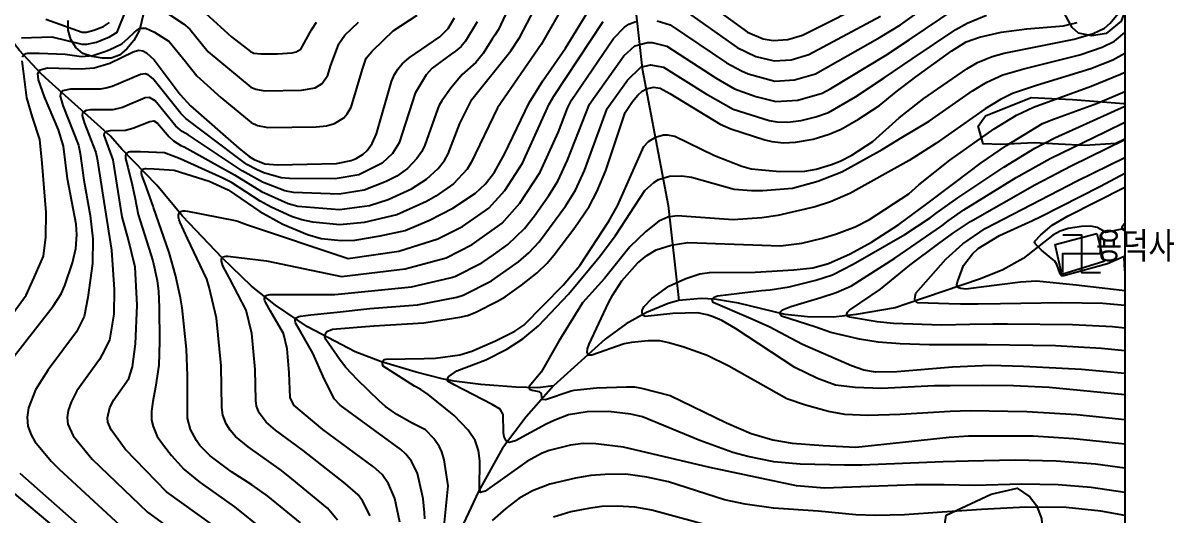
# Model space of a CAD drawing. Extents: x 197794 to 200030, y 561152 to 563931.
# Drawn here: x 199633.7 to 200016.3, y 563440.1 to 563603.6 of the extents above; entities that cross this region are included whole.
import ezdxf

# ---------------------------------------------------------------- set-up
doc = ezdxf.new("R2010")
doc.units = 0
for name, color, linetype in [('B0014111', 7, 'CONTINUOUS'), ('B0014423', 7, 'CONTINUOUS'), ('E0022112', 5, 'CONTINUOUS'), ('F0017111', 30, 'CONTINUOUS'), ('F0017114', 7, 'CONTINUOUS'), ('G0037213', 32, 'CONTINUOUS'), ('H0017334', 7, 'CONTINUOUS'), ('H0049140', 7, 'CONTINUOUS')]:
    doc.layers.add(name, color=color, linetype=linetype)
doc.styles.add('NGSW', font='romans.shx', dxfattribs={"bigfont": 'ngsw.shx'})

# ---------------------------------------------------------------- blocks, each defined once
blk = doc.blocks.new('B0014423')
at = {"layer": 'B0014423'}
for points in [[(-6.25, -6.25), (-6.25, 0), (6.25, 0), (6.25, 6.25)], [(-6.25, 6.25), (0, 6.25), (0, -6.25), (6.25, -6.25)]]:
    blk.add_lwpolyline(points, dxfattribs=at)

msp = doc.modelspace()

# ---------------------------------------------------------------- linework, layer by layer
at = {"layer": 'B0014111', "flags": 128}
msp.add_lwpolyline([(199990.67, 563533.64), (199993.02, 563524.39), (199979, 563520.06), (199976.77, 563530)], close=True, dxfattribs=at)
msp.add_lwpolyline([(200000, 563521.21), (199999.68, 563525.83), (200000, 563525.85)], dxfattribs=at)
at = {"layer": 'E0022112', "flags": 128}
for points in [[(199836.1, 563619.36), (199839.513, 563588.445), (199848.174, 563542.958), (199851.66, 563511.36)], [(199809.99, 563483.02), (199804.77, 563482.38), (199797.53, 563482.55), (199785.83, 563483.48), (199776.98, 563484.64), (199773.06, 563485.32), (199764.32, 563487.53), (199752.56, 563491.17), (199744.04, 563494.39), (199728.24, 563502.61), (199717.59, 563509.84), (199709.67, 563516.2), (199699.84, 563525.62), (199686.68, 563539.39), (199678.19, 563549.74), (199666.55, 563561.71), (199662.81, 563565.97), (199642.42, 563584.23), (199639.62, 563586.81), (199632.56, 563594.43), (199630.99, 563596.44), (199630.17, 563598.31)], [(200000, 563535.37), (199993.65, 563533.96), (199992.79, 563534.57), (199990.75, 563535.64), (199988.69, 563536.12), (199985.56, 563535.99), (199981.11, 563535.27), (199978.5, 563534.46), (199976.07, 563533.11), (199966.15, 563525.37), (199959.37, 563521.62), (199951.92, 563518.55), (199927.51, 563510.23), (199923.55, 563509), (199910.67, 563506.78), (199903.15, 563505.88), (199894.5, 563505.97), (199887.08, 563506.79), (199871.47, 563510.52), (199863.57, 563511.87), (199859.15, 563512.05), (199851.66, 563511.36), (199848.17, 563510.39), (199840.93, 563507.46), (199834.13, 563503.63), (199827.17, 563498.53), (199809.99, 563483.02), (199800.94, 563472.76), (199793.09, 563462.29), (199785.25, 563448.17), (199776.55, 563429.74)]]:
    msp.add_lwpolyline(points, dxfattribs=at)
at = {"layer": 'F0017111', "flags": 128}
for points, elevation in [([(199844.44, 563604.36), (199848.83, 563602.98), (199867.58, 563590.38), (199872.49, 563587.65), (199874.74, 563586.67), (199883.65, 563584.24), (199890.15, 563584.68), (199897.12, 563586.72), (199918.6, 563598.86), (199925.37, 563603.02), (199948.59, 563619.58)], 265), ([(199633.18, 563598.68), (199643.23, 563599.02), (199653.22, 563596.51), (199654.92, 563596.56), (199658.16, 563597.28), (199662.42, 563599.04), (199665.02, 563600.5), (199667.98, 563607.97)], 310), ([(199795.62, 563609.71), (199791.74, 563601.47), (199790.47, 563599.53), (199789.73, 563598.41), (199786.6, 563593.43), (199784.18, 563590.51), (199780.5, 563587.26), (199779.61, 563586.53), (199775.87, 563581.9), (199772.95, 563577.79), (199772.07, 563576.3), (199771.52, 563575.21), (199767.24, 563563.06), (199766.25, 563560.88), (199764.59, 563558.52), (199761.51, 563555.24), (199757.95, 563552.75), (199754.37, 563550.91), (199747.1, 563548.08), (199738.74, 563546.76), (199723.61, 563547.32), (199720.69, 563547.86), (199713.34, 563550.7), (199706.57, 563554.5), (199688.62, 563566.39), (199686.62, 563567.51), (199684.5, 563569.36), (199677.6, 563577.75), (199675.68, 563578.89), (199674.3, 563578.71), (199666.76, 563575.56), (199663.53, 563574.79), (199656.12, 563574.77), (199654.63, 563574.52), (199653.5, 563573.8), (199653.31, 563572.81), (199654, 563570.5), (199657.89, 563560.58), (199658.33, 563558.49), (199660.92, 563542.21), (199663.13, 563528.14), (199664.03, 563515.01), (199663.88, 563506.83), (199662.39, 563498.19), (199660.04, 563493.42), (199659.15, 563491.77), (199651.56, 563481.37), (199649.66, 563477.65), (199648.74, 563474.86), (199648.39, 563472.52), (199648.58, 563470.28), (199650.33, 563466.47), (199656.68, 563458.67), (199675.02, 563441.01), (199690.49, 563429.92)], 290), ([(199696.62, 563436.84), (199681.42, 563447.84), (199667.62, 563461.96), (199663.01, 563468.42), (199661.84, 563470.96), (199661.72, 563472.45), (199662.56, 563475.87), (199663.83, 563478.35), (199668.89, 563485.42), (199670.03, 563489.3), (199671.09, 563496.99), (199671.62, 563509.85), (199670.96, 563522.44), (199668.75, 563531.52), (199666.62, 563539.19), (199663.68, 563558.18), (199660.62, 563566.34), (199660.75, 563567), (199661.64, 563567.62), (199662.74, 563567.89), (199667.72, 563567.94), (199670.17, 563568.6), (199675.85, 563570.92), (199677.12, 563571.1), (199678.4, 563570.35), (199682.25, 563565.77), (199683.68, 563564.42), (199686.18, 563562.88), (199687.26, 563562.41), (199703.98, 563553.13), (199712.91, 563547.58), (199721.83, 563543.57), (199724.99, 563542.73), (199738.89, 563541.65), (199748.86, 563543), (199755.08, 563544.9), (199762.87, 563548.52), (199767.79, 563551.68), (199771.66, 563555.22), (199773.8, 563557.96), (199774.97, 563560.15), (199778.94, 563570.16), (199782.89, 563578.15), (199795.87, 563594.34), (199798.84, 563598.94), (199804.97, 563610.57)], 285), ([(199678.54, 563608.93), (199687.03, 563603.34), (199689.11, 563601.53), (199695.18, 563594.02), (199709.44, 563582.31), (199711.02, 563581.58), (199713.91, 563581.08), (199726.3, 563581.3), (199730.84, 563582.07), (199733.14, 563583.5), (199734.96, 563586.21), (199735.9, 563589.28), (199738.62, 563596.71), (199740.69, 563599.57), (199745.2, 563603.86)], 310), ([(199758.93, 563437.78), (199757.31, 563445.62), (199755.19, 563450.53), (199753.02, 563453.57), (199750.18, 563456.17), (199733.4, 563468.51), (199723.66, 563476.66), (199722.45, 563479.2), (199722.19, 563487.34), (199721.44, 563495.28), (199720.22, 563500.46), (199715.96, 563507.89), (199714.3, 563510.8), (199714.12, 563511.32), (199713.96, 563511.84), (199713.97, 563512.32), (199714.04, 563512.69), (199714.33, 563512.94), (199714.74, 563513.18), (199715.27, 563513.3), (199715.82, 563513.37), (199719.18, 563513.42), (199727.77, 563513.43), (199737.3, 563513.36), (199762.77, 563515.91), (199775.64, 563518.91), (199777.18, 563519.4), (199786.22, 563523.93), (199790.13, 563526.54), (199794.83, 563529.95), (199800.42, 563535.33), (199803.75, 563539.47), (199808.52, 563546.29), (199811.42, 563551.06), (199814.71, 563558.04), (199821.97, 563576.59), (199833.42, 563592.71), (199837.04, 563596.04), (199841.22, 563597.15), (199842.85, 563597.14), (199847.73, 563595.95), (199864.08, 563585.28), (199870.15, 563581.75), (199877.32, 563579.17), (199883.95, 563577.49), (199891.24, 563577.95), (199899.3, 563580.31), (199902.21, 563581.81), (199920.34, 563592.85), (199928.31, 563597.98), (199944.2, 563608.74)], 260), ([(200000, 563447.65), (199988.8, 563449.26), (199977.81, 563450.12), (199965.55, 563450.33), (199950.02, 563449.88), (199939.93, 563450.1), (199939.3, 563450.18), (199930.26, 563450.18), (199900.07, 563449.04), (199890.75, 563449.79), (199861.94, 563455.89), (199833.33, 563462.71), (199824.05, 563463.75), (199819.91, 563463.86), (199815.68, 563463.33), (199808.64, 563461.54), (199806.28, 563460.72), (199801.2, 563457.9), (199787.33, 563448), (199785.79, 563447.63), (199785.44, 563448.83), (199785.53, 563458.14), (199785.08, 563461.59), (199783.97, 563464.92), (199781.66, 563468.29), (199777.02, 563473.18), (199768.39, 563480.12), (199765.92, 563481.82), (199763.78, 563482.95), (199753.36, 563489.6), (199753.19, 563490.37), (199753.19, 563491.14), (199753.79, 563491.74), (199754.39, 563491.91), (199767.06, 563492.11), (199770.83, 563492.22), (199778.92, 563493.34), (199782.93, 563494.57), (199790.7, 563497.97), (199797.21, 563501.17), (199800.12, 563503.16), (199813.24, 563516.44), (199818.77, 563523.04), (199828.37, 563537.74), (199831.28, 563542.85), (199840.04, 563562.57), (199841.56, 563564.24), (199843.97, 563565.64), (199846.58, 563566.4), (199847.86, 563566.45), (199850.4, 563565.99), (199863.53, 563559.6), (199872.58, 563556.08), (199875.77, 563555.12), (199885.24, 563554.22), (199893.56, 563554.39), (199897.33, 563555.03), (199902.49, 563556.58), (199905.35, 563557.65), (199909.24, 563559.65), (199916.22, 563564.24), (199924.95, 563572.1), (199933.08, 563578.51), (199947.39, 563588.4), (199951, 563590.47), (199955.9, 563592.48), (199959.81, 563593.55), (199983.07, 563598.26), (199989.37, 563600.16), (199993.17, 563601.87), (199995.08, 563603.52), (200000, 563609.44)], 245), ([(199853, 563608.14), (199871.07, 563595.48), (199877.25, 563592.5), (199883.35, 563591), (199889.06, 563591.4), (199894.94, 563593.14), (199918.71, 563605.85)], 270), ([(199633.49, 563592.2), (199633.68, 563592.66), (199633.9, 563592.99), (199634.19, 563593.23), (199634.62, 563593.45), (199635.15, 563593.55), (199635.7, 563593.6), (199639.06, 563593.53), (199647.66, 563593.24), (199653.11, 563592.42), (199656.9, 563592.81), (199661.53, 563594.3), (199663.95, 563595.48), (199666.53, 563596.73), (199668.59, 563598.57), (199670.76, 563600.52), (199672.5, 563601.93), (199674.56, 563601.93), (199677.38, 563600.52), (199682.27, 563597.49), (199687.64, 563590.76), (199691.41, 563586), (199699.45, 563578.82), (199709.57, 563570.53), (199711.67, 563569.55), (199715.09, 563568.85), (199731.16, 563569.12), (199734.58, 563569.47), (199737.21, 563570.15), (199740.28, 563572.05), (199741.48, 563573.47), (199742.71, 563575.67), (199746.58, 563588.25), (199747.77, 563591.92), (199749.6, 563594.11), (199753.67, 563597.95), (199756.78, 563600.99), (199764.7, 563606.2)], 305), ([(199784.65, 563604), (199780.81, 563597.59), (199779.28, 563595.74), (199777.45, 563594.21), (199776.05, 563593.2), (199769.74, 563588.6), (199767.65, 563586.34), (199764.09, 563580.26), (199758.71, 563563.8), (199756.5, 563560.27), (199753.02, 563556.99), (199745.35, 563553.15), (199737.5, 563551.83), (199722.23, 563551.9), (199719.55, 563552.15), (199713.77, 563553.83), (199711.29, 563554.93), (199708.13, 563556.63), (199704.08, 563559.54), (199687.81, 563571.92), (199686.12, 563573.49), (199676.8, 563585.16), (199675.3, 563586.35), (199674.24, 563586.68), (199672.75, 563586.51), (199663.35, 563582.52), (199661.21, 563581.94), (199659.35, 563581.65), (199649.5, 563581.65), (199646.76, 563581.04), (199646.24, 563580.6), (199645.99, 563579.28), (199646.91, 563576.2), (199652.11, 563562.97), (199652.7, 563560.23), (199653.92, 563551.39), (199655.99, 563539.59), (199656.88, 563531.86), (199656.73, 563523.67), (199655.24, 563512.36), (199654.05, 563506.11), (199651.43, 563501), (199642.02, 563488.37), (199637.8, 563481.75), (199635.53, 563475.71), (199635.07, 563472.59), (199635.31, 563469.61), (199636.34, 563466.75), (199637.65, 563464.53), (199643.09, 563458.03), (199645.74, 563455.38), (199668.61, 563434.18)], 295), ([(199811.56, 563606.28), (199805.94, 563596.4), (199791.36, 563575.37), (199782.7, 563557.23), (199781.35, 563555.04), (199776.83, 563550.18), (199770.92, 563546.04), (199767.8, 563544.29), (199757.9, 563539.88), (199747.09, 563537.29), (199739.03, 563536.53), (199730.02, 563537.46), (199726.37, 563538.15), (199722.97, 563539.29), (199716.22, 563542.4), (199712.47, 563544.45), (199702.93, 563550.63), (199700.07, 563552.08), (199685.91, 563558.43), (199680.69, 563560.47), (199672.75, 563560.75), (199669.64, 563560.82), (199669.14, 563560.77), (199668.64, 563560.68), (199668.25, 563560.47), (199667.98, 563560.25), (199667.83, 563559.95), (199667.72, 563559.54), (199667.74, 563559.06), (199667.78, 563558.57), (199668.55, 563555.72), (199669.95, 563549.84), (199670.85, 563545.74), (199671.93, 563539.98), (199676.87, 563524.61), (199678.3, 563518.09), (199678.76, 563514.35), (199678.98, 563509.21), (199679.1, 563497.74), (199678.87, 563489.96), (199677.73, 563482.64), (199676.81, 563477.84), (199676.35, 563474.64), (199676.35, 563471.66), (199676.93, 563469.49), (199678.3, 563466.17), (199680.36, 563463.31), (199682.99, 563459.88), (199687.22, 563455.19), (199692.14, 563451.25), (199693.31, 563450.33), (199703.98, 563442.78), (199713.63, 563435.06)], 280), ([(199738.21, 563438.36), (199734.92, 563442.34), (199723.02, 563452.09), (199719.59, 563454.9), (199708.53, 563462.73), (199704.35, 563466.21), (199702.49, 563468.27), (199701.24, 563470.39), (199700.07, 563473.34), (199699.77, 563475.88), (199699.54, 563489.63), (199698.04, 563505.51), (199695.6, 563515.87), (199694.77, 563518.45), (199688.36, 563531.96), (199685.88, 563537.27), (199685.54, 563538.15), (199685.33, 563539.08), (199685.36, 563539.89), (199685.69, 563540.6), (199686.17, 563540.99), (199686.8, 563541.17), (199687.57, 563541.19), (199688.32, 563541.1), (199692.95, 563540.21), (199704.75, 563537.85), (199707.95, 563536.68), (199741.75, 563525.4), (199758.63, 563527.81), (199771.63, 563531.84), (199779.81, 563536.01), (199788.56, 563542.09), (199793.85, 563547.9), (199799.67, 563557.06), (199808.58, 563576.66), (199810.12, 563579.33), (199826.58, 563604.12)], 270), ([(199749.06, 563439.84), (199746.52, 563444.83), (199745.07, 563446.86), (199740.75, 563450.6), (199726.8, 563461.56), (199717.61, 563468.31), (199714.47, 563470.92), (199712.14, 563474.06), (199711.26, 563476.27), (199711.03, 563478.17), (199710.86, 563488.48), (199709.74, 563500.39), (199707.91, 563508.17), (199702.3, 563518.8), (199700.1, 563522.96), (199699.89, 563523.7), (199699.68, 563524.44), (199699.71, 563525.11), (199699.84, 563525.62), (199700.17, 563525.85), (199700.65, 563526.06), (199701.23, 563526.12), (199701.82, 563526.12), (199705.41, 563525.73), (199714.59, 563524.62), (199739.52, 563519.38), (199760.7, 563521.86), (199774.4, 563525.62), (199783.02, 563529.97), (199792.98, 563537.12), (199798.8, 563543.69), (199805.54, 563554.06), (199811.68, 563567.4), (199814.69, 563575.35), (199816.05, 563577.96), (199830, 563598.41), (199833.65, 563602.2), (199835.07, 563603.22), (199837.41, 563604.08)], 265), ([(199767.22, 563438.8), (199767.16, 563440.88), (199766.65, 563445.5), (199766.42, 563447.07), (199764.82, 563453.94), (199762.81, 563457.98), (199760.96, 563460.28), (199759.28, 563461.89), (199739.13, 563476.65), (199737.11, 563478.75), (199733.41, 563486.17), (199730.04, 563493.87), (199726.03, 563500.84), (199724.46, 563503.56), (199724.3, 563504.05), (199724.15, 563504.54), (199724.15, 563504.99), (199724.22, 563505.34), (199724.48, 563505.62), (199724.88, 563505.91), (199725.41, 563506.08), (199725.95, 563506.21), (199729.36, 563506.6), (199738.09, 563507.5), (199749.01, 563508.71), (199764.84, 563509.97), (199777.91, 563512.52), (199779.95, 563513.18), (199789.43, 563517.89), (199798.4, 563524.26), (199801.83, 563527.2), (199805.3, 563530.9), (199814.01, 563542.71), (199817.29, 563548.06), (199820.34, 563554.54), (199827.9, 563575.22), (199834.68, 563584.59), (199839.01, 563588.87), (199842.25, 563589.69), (199846.62, 563588.93), (199860.59, 563580.18), (199869.72, 563575), (199881.76, 563571.16), (199884.25, 563570.74), (199887.89, 563570.7), (199892.32, 563571.23), (199897.27, 563572.42), (199901.48, 563573.9), (199910.46, 563579.02), (199919.91, 563585.37), (199929.23, 563591.64), (199943.78, 563601.46), (199947.58, 563603.51), (199954.02, 563606.16)], 255), ([(200000, 563455.64), (199990.17, 563456.97), (199977.07, 563458.05), (199963.5, 563458.38), (199947.92, 563458.06), (199939.57, 563457.79), (199912.48, 563456.72), (199906.75, 563456.69), (199892.02, 563457.03), (199883.28, 563457.82), (199874.61, 563459.57), (199869.63, 563460.88), (199858.72, 563464.92), (199839.6, 563472.73), (199835.7, 563473.66), (199828.34, 563474.53), (199821.25, 563474.4), (199815.02, 563473.39), (199810.5, 563471.66), (199807.64, 563470.27), (199797.37, 563464.78), (199795.31, 563464.21), (199794.34, 563464.79), (199793.68, 563466.09), (199793.44, 563467.57), (199793.28, 563473.48), (199792.27, 563475.24), (199789.61, 563476.86), (199776.95, 563483.38), (199774.89, 563484.64), (199774.64, 563485.13), (199775.18, 563486.14), (199777.9, 563488.02), (199787.49, 563491.69), (199794.54, 563495.18), (199799.85, 563498.7), (199805.04, 563502.92), (199815.03, 563513.48), (199825.19, 563525.84), (199830.63, 563532.99), (199840.44, 563547.97), (199843.33, 563550.61), (199844.97, 563551.58), (199848.57, 563552.68), (199852.64, 563552.83), (199855.91, 563552.37), (199870.06, 563548.42), (199875.88, 563547.97), (199879.65, 563547.93), (199889.49, 563548.71), (199897.86, 563551.05), (199905.86, 563554.13), (199919.31, 563561.6), (199925.64, 563565.44), (199934.92, 563570.94), (199949.35, 563581.05), (199954.09, 563583.94), (199959.35, 563586.38), (199966.4, 563588.38), (199984.97, 563593.07), (199992.41, 563595.56), (199996.5, 563597.54), (200000, 563600.41)], 240), ([(200000, 563593.43), (199995.97, 563591.27), (199988.67, 563588.37), (199970.56, 563582.84), (199962.62, 563580.14), (199958.57, 563578.15), (199953.47, 563575.04), (199937.07, 563563.54), (199928.22, 563557.86), (199908.56, 563547), (199902.14, 563544.2), (199896.98, 563542.47), (199884.59, 563539.62), (199879.29, 563538.84), (199869.74, 563538.17), (199851.12, 563539.5), (199847.99, 563539.03), (199845.04, 563537.8), (199840.67, 563534.36), (199835.36, 563529.19), (199826.99, 563518.71), (199819.66, 563510.57), (199811.83, 563497.87), (199805.88, 563487.6), (199801.92, 563482.77), (199801.96, 563482.14), (199802.1, 563481.96), (199802.91, 563481.61), (199805.13, 563481.11), (199805.98, 563480.48), (199806.05, 563479), (199806.23, 563478.61), (199806.44, 563478.58), (199807.35, 563478.54), (199815.89, 563481.35), (199816.94, 563481.55), (199824.29, 563482.35), (199834.29, 563482.76), (199837, 563482.69), (199839.28, 563482.3), (199848.8, 563479.78), (199867.59, 563470.75), (199875.7, 563467.2), (199882.91, 563465.09), (199889.34, 563464.01), (199899.63, 563463.17), (199910.53, 563462.69), (199941.59, 563465.94), (199948.02, 563466.41), (199951.92, 563466.48), (199969.5, 563466.38), (199982.96, 563465.59), (199997.83, 563464.04), (200000, 563463.73)], 235), ([(199623.43, 563497.82), (199634.74, 563513.12), (199637.37, 563518.98), (199640.51, 563526.12), (199641.21, 563532.4), (199641.38, 563540.59), (199639.99, 563557.01), (199639.29, 563564.85), (199636.85, 563572.35), (199634.99, 563578.78), (199633.84, 563587.61), (199633.4, 563591.07)], 305), ([(200000, 563471.73), (199984.03, 563473.36), (199967.37, 563474.42), (199948.53, 563474.75), (199941.86, 563474.47), (199925.32, 563473.56), (199914.48, 563473.23), (199906.92, 563473.52), (199901.45, 563474.5), (199893.75, 563476.57), (199887.62, 563478.73), (199868.29, 563489.54), (199861.06, 563493.07), (199853.31, 563495.86), (199848.34, 563497.36), (199845.41, 563497.98), (199841.46, 563498.02), (199835.98, 563497.4), (199833.55, 563496.94), (199822.82, 563493.24), (199821.61, 563493.24), (199821.37, 563493.67), (199821.25, 563494.21), (199821.37, 563495.36), (199821.91, 563496.87), (199828.35, 563510.58), (199829.8, 563513.24), (199832.73, 563517.98), (199837.96, 563523.85), (199841.05, 563526.35), (199844.11, 563528.2), (199849.14, 563529.74), (199854.73, 563530.66), (199885.45, 563529.54), (199892.53, 563530.41), (199899.42, 563532.07), (199904.14, 563533.54), (199910.26, 563535.85), (199915.03, 563538.36), (199928.14, 563546.79), (199931.51, 563549.86), (199941.81, 563557.99), (199956.56, 563568.41), (199963.94, 563572.97), (199969.57, 563575.58), (199988.8, 563582.59), (199998.56, 563586.55), (200000, 563587.27)], 230), ([(200000, 563487.12), (199985.54, 563488.49), (199966.27, 563489.48), (199955.17, 563489.76), (199942.65, 563489.29), (199924.17, 563487.71), (199917.11, 563487.56), (199913.15, 563488.24), (199909.09, 563489.71), (199892.75, 563496.8), (199881.75, 563502.59), (199875, 563505.64), (199863.1, 563510.76), (199862.82, 563511.71), (199863.44, 563512.52), (199864.59, 563512.93), (199879.19, 563514.67), (199882.08, 563514.98), (199888.38, 563515.97), (199897.25, 563518.17), (199902.73, 563519.97), (199909.63, 563523.44), (199926.84, 563533.33), (199935.23, 563538.88), (199937.62, 563540.67), (199944.48, 563545.53), (199959.73, 563555.72), (199970.08, 563561.99), (199976.65, 563565.39), (200000, 563575.97)], 220), ([(200000, 563494.62), (199992.14, 563495.47), (199976.88, 563496.28), (199954.23, 563496.64), (199946.76, 563496.66), (199934.89, 563496.61), (199925.26, 563496.94), (199917.9, 563497.57), (199911.79, 563498.6), (199902.2, 563500.76), (199897.23, 563502.49), (199885.85, 563506.2), (199885.24, 563507.01), (199885.44, 563507.63), (199886.12, 563508.24), (199888.91, 563509.4), (199898.91, 563512.41), (199904, 563514.02), (199909.1, 563516.27), (199923.53, 563525.44), (199939.09, 563536.2), (199941.25, 563537.89), (199946.48, 563541.54), (199963.8, 563552.27), (199975.12, 563558.59), (199993.6, 563567.52), (200000, 563570.61)], 215), ([(200000, 563502.19), (199995.84, 563502.64), (199982.58, 563503.34), (199960.9, 563503.5), (199956.09, 563503.48), (199948.38, 563503.37), (199938.97, 563503.2), (199923.1, 563503.76), (199917.6, 563504.3), (199908.47, 563505.86), (199907.66, 563506.2), (199907.59, 563506.81), (199907.72, 563507.49), (199908.47, 563508.17), (199918.74, 563515.13), (199928.47, 563523.08), (199938.14, 563530.38), (199942.67, 563533.7), (199948.6, 563537.69), (199969.99, 563549.79), (199982.11, 563556.1), (200000, 563564.87)], 210), ([(200000, 563509.76), (199992.6, 563510.41), (199978.86, 563510.63), (199958.67, 563510.3), (199951.2, 563510.2), (199945.27, 563510.14), (199941.46, 563510.3), (199931.1, 563510.63), (199930.42, 563511.1), (199930.15, 563511.71), (199930.21, 563512.74), (199930.42, 563513.82), (199940.46, 563525.09), (199946.09, 563530.25), (199953.55, 563535.37), (199984.15, 563551.13), (200000, 563558.95)], 205), ([(200000, 563526.02), (199999.78, 563526), (199994.22, 563523.57), (199979.63, 563519.57), (199978.94, 563519.57), (199978.42, 563520.27), (199977.37, 563523.39), (199976.68, 563524.43), (199972.24, 563528.16), (199970.48, 563529.88), (199969.97, 563530.55), (199970.04, 563531.12), (199972, 563533.19), (199975.77, 563536.37), (199981.13, 563539.54), (200000, 563549.01)], 195), ([(200000, 563534.52), (199999.7, 563534.6), (199999.32, 563534.82), (199999.06, 563535.16), (199999.09, 563535.8), (199999.38, 563536.41), (199999.89, 563537.01), (200000, 563537.11)], 190), ([(199647.46, 563433.31), (199627.41, 563450.11)], 305), ([(199865.15, 563435.58), (199842.75, 563441.69), (199837.09, 563442.68), (199831.14, 563443.07), (199826.08, 563442.89), (199821.71, 563442.33), (199815.81, 563441.12), (199810.07, 563439.42)], 255)]:
    msp.add_lwpolyline(points, dxfattribs=dict(at, elevation=elevation))
at = {"layer": 'F0017111', "elevation": 315}
for points in [[(199691.97, 563608.95), (199702.94, 563598.98), (199709.31, 563594.09), (199710.36, 563593.6), (199712.73, 563593.3), (199718.28, 563593.37), (199723.14, 563593.65), (199724.46, 563593.99), (199725.99, 563594.95), (199726.64, 563595.91), (199729.56, 563601.34), (199731.27, 563603.91)], [(199641.24, 563604.85), (199653.33, 563600.59), (199654.81, 563600.59), (199657.27, 563601.19), (199660.41, 563602.47), (199662.39, 563603.72)]]:
    msp.add_lwpolyline(points, dxfattribs=at)
at = {"layer": 'F0017114', "flags": 128}
for points, elevation in [([(199857.56, 563612.98), (199874.57, 563600.58), (199879.76, 563598.33), (199883.05, 563597.75), (199887.97, 563598.12), (199892.76, 563599.55), (199917.27, 563611.98)], 275), ([(199725.87, 563437.51), (199715.04, 563446.34), (199709.72, 563450.14), (199702.98, 563454.51), (199695.94, 563459.78), (199692.51, 563463.23), (199691.3, 563464.92), (199689.39, 563468.53), (199688.37, 563472.3), (199688.38, 563486.32), (199688.06, 563495.22), (199686.61, 563508.99), (199686.07, 563512.26), (199684.36, 563519.79), (199682.22, 563527.37), (199677.07, 563542.24), (199676.93, 563542.79), (199674.23, 563550.19), (199673.18, 563553.08), (199673.1, 563553.58), (199673.03, 563554.08), (199673.11, 563554.51), (199673.24, 563554.83), (199673.47, 563555.01), (199673.81, 563555.18), (199674.23, 563555.24), (199674.65, 563555.27), (199677.27, 563555.13), (199683.96, 563554.69), (199695.59, 563551.06), (199701.88, 563548.12), (199712.41, 563540.97), (199720, 563536.71), (199728.2, 563533.29), (199732.78, 563532.04), (199739.44, 563531.31), (199743.97, 563531.43), (199752.37, 563532.86), (199760.75, 563534.66), (199768.85, 563538.06), (199776.61, 563542.05), (199784.14, 563547.05), (199787.43, 563550.2), (199790.37, 563554.04), (199793.79, 563560.06), (199801.9, 563577.04), (199806.49, 563584.36), (199813.97, 563595.23), (199822.35, 563608.76)], 275), ([(199629.14, 563490.95), (199643.67, 563509.55), (199646.4, 563513.62), (199647.57, 563516.4), (199650.11, 563523.93), (199651.2, 563528.72), (199651.54, 563533.24), (199651.38, 563536.79), (199648.42, 563551.77), (199647.11, 563562.66), (199645.53, 563568.08), (199640.86, 563579.11), (199638.79, 563584.7), (199638.56, 563586.81), (199639.42, 563587.99), (199641.77, 563588.65), (199653.01, 563588.33), (199657.32, 563588.67), (199662.55, 563590.29), (199670.28, 563594.06), (199672.12, 563594.54), (199673.48, 563594.38), (199674.77, 563593.72), (199677.24, 563591.41), (199685.97, 563579.87), (199689.33, 563576.1), (199705.41, 563562.03), (199708.85, 563559.27), (199710.54, 563558.24), (199714.11, 563556.82), (199718.42, 563556.44), (199737.84, 563556.87), (199742.74, 563557.87), (199744.43, 563558.57), (199746.75, 563559.99), (199748.09, 563561.22), (199749.76, 563563.53), (199751.16, 563566.72), (199756.16, 563584.15), (199757.17, 563586.48), (199758.29, 563588.28), (199759.72, 563589.99), (199762.1, 563592.04), (199772.28, 563599.02), (199774.97, 563601.81), (199777.11, 563605.29)], 300), ([(199773.39, 563433.22), (199775.02, 563449.84), (199773.64, 563458.41), (199772.89, 563461.11), (199772.14, 563462.72), (199770.29, 563465.51), (199767.51, 563468.47), (199763.07, 563470.59), (199758, 563473.54), (199754.14, 563476.12), (199752.03, 563478.03), (199744.83, 563485.05), (199741.04, 563489.13), (199739.15, 563491.54), (199734.31, 563498.43), (199734.05, 563499.29), (199734.22, 563500.4), (199734.65, 563501.09), (199736.54, 563501.86), (199750.31, 563502.98), (199766.91, 563504.02), (199778.89, 563505.81), (199781.45, 563506.46), (199784.01, 563507.46), (199791.36, 563511.13), (199793.91, 563512.59), (199799.37, 563516.49), (199804.56, 563520.63), (199807.94, 563523.85), (199810.18, 563526.47), (199817.12, 563535.6), (199821.86, 563542.65), (199824.48, 563547.48), (199827.44, 563554.6), (199833.82, 563573.85), (199836.33, 563577.57), (199838.06, 563579.59), (199839.55, 563580.9), (199840.98, 563581.69), (199843.29, 563582.23), (199845.52, 563581.91), (199848.7, 563580.2), (199865.48, 563569.95), (199868.93, 563568.39), (199880.25, 563564.81), (199882.63, 563564.21), (199886.48, 563563.77), (199890.5, 563564.02), (199896.32, 563565), (199901.68, 563566.64), (199905.65, 563568.34), (199911.37, 563571.62), (199918.4, 563576.17), (199923.94, 563580.74), (199930.48, 563585.73), (199942.44, 563594.39), (199947.24, 563597.32), (199951.69, 563598.84), (199958.81, 563600.52), (199967.37, 563601.62), (199979.51, 563602.69), (199984.09, 563603.71)], 250), ([(200000, 563480.08), (199974.78, 563482.43), (199962.98, 563483.09), (199952.59, 563483.11), (199941.85, 563483.05), (199936.73, 563483), (199919.03, 563482.12), (199910.28, 563482.45), (199903.76, 563483.3), (199897.83, 563485.46), (199890.29, 563489.18), (199870.52, 563502.12), (199865.95, 563504.76), (199863.15, 563506), (199861.06, 563506.68), (199857.93, 563507.24), (199849.73, 563507.12), (199840.55, 563506.12), (199839.87, 563506.46), (199839.46, 563507.28), (199839.46, 563508.23), (199840.14, 563509.39), (199842.73, 563512.04), (199848.4, 563516.12), (199854.03, 563518.67), (199858.67, 563520.28), (199861.92, 563520.71), (199877.09, 563520.82), (199889.95, 563521.54), (199896.29, 563522.29), (199901.49, 563523.71), (199908.64, 563526.85), (199915.69, 563530.73), (199924.82, 563536.62), (199934.11, 563543.5), (199943.06, 563550.24), (199952.14, 563557.16), (199960.61, 563562.93), (199972.62, 563570.16), (199976.25, 563571.67), (199990.87, 563577), (200000, 563580.87)], 225), ([(200000, 563514.56), (199996.14, 563515.06), (199983.81, 563516.47), (199970.56, 563517.77), (199965.32, 563517.47), (199952.24, 563515.83), (199947.12, 563515.19), (199946.28, 563515.26), (199945.44, 563515.33), (199944.77, 563515.62), (199944.29, 563515.95), (199944.17, 563516.25), (199944.11, 563516.65), (199944.18, 563517.11), (199944.29, 563517.56), (199945.27, 563520.23), (199946.33, 563522.99), (199949.32, 563526.87), (199951.25, 563528.71), (199958.3, 563533.03), (199969.31, 563538), (199971.99, 563539.27), (199991.85, 563549.41), (200000, 563553.69)], 200), ([(199651.73, 563437.21), (199632.68, 563453.92)], 300), ([(200000, 563439.9), (199992.01, 563441.41), (199980.48, 563442.56), (199967.04, 563442.71), (199952.29, 563441.96), (199945.76, 563441.48), (199939.28, 563441.02), (199926.67, 563440.16), (199917.03, 563439.94), (199910.51, 563440.21), (199897.97, 563441.41), (199883.2, 563442.42), (199873.74, 563443.77), (199866.88, 563445.18), (199848.21, 563451.17), (199841.03, 563452.64), (199834.06, 563453.64), (199827.23, 563453.59), (199822.47, 563453.19), (199817.39, 563452.41), (199808.8, 563450.39), (199803.04, 563448.16), (199798.53, 563445.56), (199794.16, 563442.28), (199789.59, 563438.25)], 250)]:
    msp.add_lwpolyline(points, dxfattribs=dict(at, elevation=elevation))
at = {"layer": 'G0037213', "flags": 128}
for points in [[(200000, 563607.53), (199998.74, 563604.26), (199993.76, 563600.11), (199988.95, 563599.3), (199984.55, 563600.24), (199982.43, 563602.14), (199977.02, 563612.23), (199977.84, 563616.91), (199980.66, 563621.6), (199984.64, 563624.14), (199992.49, 563623.07), (200000, 563608.73)], [(199675.86, 563615.61), (199672.42, 563601.26), (199670.57, 563597.78), (199668.21, 563595), (199665.72, 563592.94), (199662.96, 563591.93), (199659.99, 563591.86), (199656.66, 563592.45), (199653.61, 563593.5), (199651.28, 563595.42), (199649.55, 563598.1), (199648.69, 563601.21), (199648.68, 563604.39)], [(200000, 563565), (199996.93, 563563.58), (199986.64, 563562.93), (199977.91, 563563.37), (199969.81, 563563.79), (199958.7, 563563.25), (199952.82, 563563.49), (199951.25, 563569.3), (199953.65, 563572.8), (199968.85, 563578.82), (199982.55, 563578.22), (199999.59, 563576.82), (200000, 563576.78)]]:
    msp.add_lwpolyline(points, dxfattribs=at)
msp.add_lwpolyline([(199955.53, 563447), (199964.17, 563448.99), (199968.32, 563446.19), (199970.62, 563443.29), (199972.23, 563438.97), (199972.47, 563436.04), (199972.07, 563433.44), (199969.94, 563431.6), (199953.32, 563425.96), (199946.72, 563425.23), (199940.9, 563429.08), (199939.59, 563433.3), (199940.57, 563440.08)], close=True, dxfattribs=at)
at = {"layer": 'H0017334', "flags": 128}
msp.add_lwpolyline([(197794.53, 563927.44), (200000, 563927.14), (200000, 561152.39), (197793.79, 561152.69)], close=True, dxfattribs=at)

# ---------------------------------------------------------------- block references
at = {"layer": 'B0014423'}
msp.add_blockref('B0014423', (199985.594, 563526.962), dxfattribs=at)

# ---------------------------------------------------------------- texts
at = {"layer": 'H0049140', "style": 'NGSW'}
msp.add_text('용덕사', height=10, dxfattribs=at).set_placement((199990.326, 563524.239))

doc.saveas('drawing.dxf')
